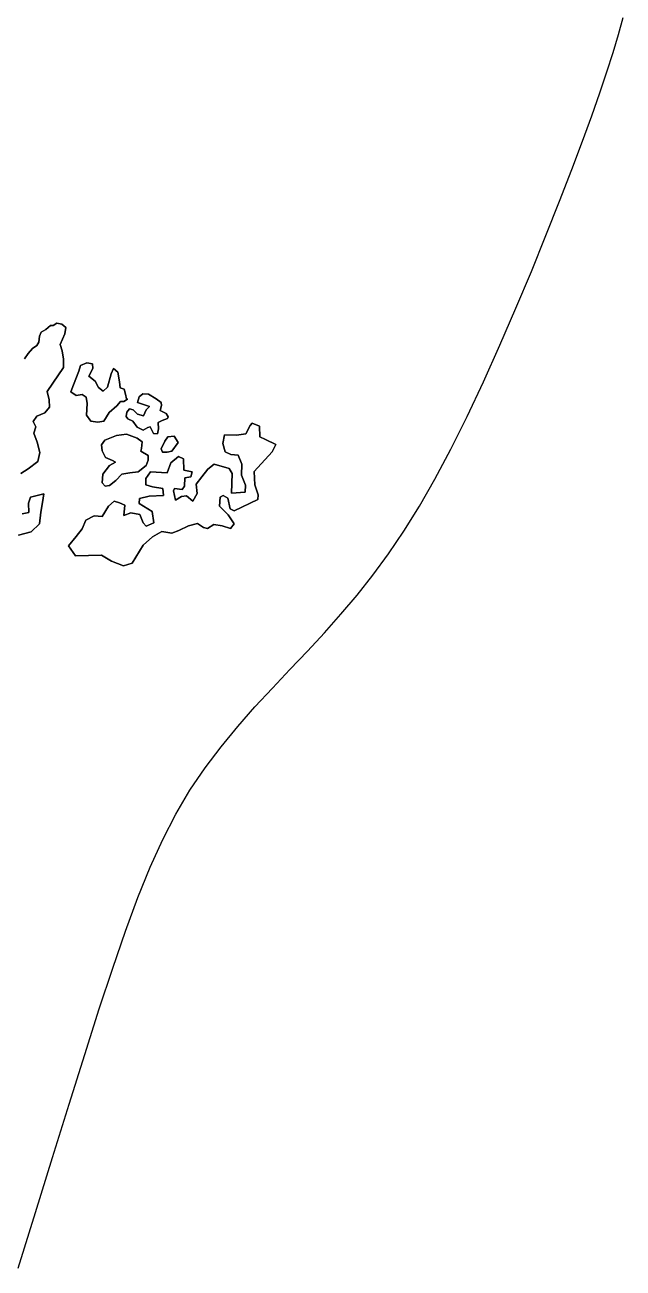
# Model space of a CAD drawing. Header units: inches. Extents: x 1273557 to 1282364, y 239587 to 246310.
# Drawn here: x 1279336 to 1279729, y 239880 to 240696 of the extents above; entities that cross this region are included whole.
import ezdxf

# ---------------------------------------------------------------- set-up
doc = ezdxf.new("R2010")
doc.units = ezdxf.units.IN
doc.header["$MEASUREMENT"] = 0
for name, color, linetype in [('GRASS', 3, 'Continuous'), ('Water_Island', 2, 'Continuous'), ('Water_Source', 133, 'Continuous')]:
    doc.layers.add(name, color=color, linetype=linetype)

msp = doc.modelspace()

# ---------------------------------------------------------------- linework, layer by layer
at = {"layer": 'GRASS'}
for points in [[(1279333.57, 240401.31), (1279338.51, 240404.38), (1279344.72, 240409.28), (1279346.03, 240415.13), (1279344.37, 240421.85), (1279342.21, 240427.8), (1279343.39, 240431.98), (1279341.75, 240435.52), (1279344, 240439.03), (1279349.4, 240441.07), (1279352.43, 240444.81), (1279352.3, 240449.6), (1279350.98, 240455.06), (1279354.69, 240460.71), (1279361.55, 240470.93), (1279361.6, 240476.38), (1279360.64, 240481.9), (1279359.48, 240485.98), (1279362.49, 240492.95), (1279363.07, 240497.19), (1279360.46, 240499.37), (1279357.23, 240500), (1279354.76, 240498.53), (1279352.97, 240498.49), (1279350.07, 240495.88), (1279346.94, 240494), (1279345.78, 240491.56), (1279345.5, 240487.55), (1279344.04, 240485.41), (1279341.21, 240483.35), (1279338.42, 240480.2), (1279336.05, 240476.69)], [(1279332.09, 240360.81), (1279340.49, 240363.12), (1279345.81, 240368.28), (1279346.78, 240375.87), (1279347.8, 240382.38), (1279348.64, 240388.06), (1279339.94, 240385.81), (1279338.7, 240381.81), (1279338.88, 240375.83), (1279334.5, 240374.85)]]:
    msp.add_lwpolyline(points, dxfattribs=at)
for points in [[(1279403.59, 240450.05), (1279403.06, 240450.36), (1279402.25, 240453.48), (1279401.51, 240456.71), (1279398.82, 240457.46), (1279398.32, 240461.53), (1279397.25, 240467.77), (1279394.46, 240470.19), (1279392.87, 240466.73), (1279390.45, 240458.02), (1279387.73, 240455.47), (1279384.52, 240457.72), (1279382.47, 240461.93), (1279378.19, 240465.2), (1279380.81, 240470.15), (1279380.66, 240473.32), (1279376.9, 240474.07), (1279372.69, 240472.2), (1279371.64, 240468.5), (1279368.2, 240459.62), (1279366.48, 240455.03), (1279369.86, 240452.48), (1279373.88, 240453.22), (1279376.44, 240451.4), (1279377.11, 240447.2), (1279376.62, 240439.61), (1279379.63, 240435.69), (1279384.05, 240434.92), (1279388.19, 240435.72), (1279391.6, 240441.31), (1279396.73, 240445.81), (1279399.09, 240448.66), (1279401.25, 240448.58)], [(1279429.94, 240437.42), (1279430.23, 240438.48), (1279429, 240440.7), (1279425, 240442.66), (1279425.99, 240445.94), (1279425.72, 240448.04), (1279422.51, 240450.4), (1279417.45, 240453.44), (1279413.68, 240453.72), (1279411.27, 240451.71), (1279410.27, 240447.89), (1279413.56, 240446.78), (1279418.09, 240445.3), (1279415.91, 240443.11), (1279414.14, 240439.11), (1279410.2, 240440.29), (1279407.3, 240443.19), (1279404.97, 240443.69), (1279403.09, 240441.5), (1279402.7, 240438.81), (1279403.94, 240437.18), (1279407.1, 240435.65), (1279409.99, 240431.73), (1279413.86, 240429.72), (1279416.99, 240431.43), (1279418.5, 240432.07), (1279420.61, 240427.62), (1279423.42, 240427.47), (1279424.05, 240430.7), (1279423.85, 240434.71), (1279426.38, 240436.18)], [(1279443.76, 240367.07), (1279449.52, 240368.44), (1279453.57, 240365.89), (1279456.25, 240365.21), (1279460.35, 240367.86), (1279465.67, 240366.97), (1279471.22, 240365.3), (1279473.58, 240368.21), (1279469.63, 240374.17), (1279464, 240379.79), (1279464.48, 240385.83), (1279466.34, 240386.89), (1279469.44, 240385.24), (1279470.92, 240378.11), (1279473.67, 240376.88), (1279489.12, 240384.27), (1279489.39, 240387.32), (1279487.3, 240393.8), (1279486.67, 240402.55), (1279498.52, 240415.48), (1279500.97, 240420.36), (1279494.3, 240423.66), (1279490.54, 240425.49), (1279490.37, 240432.31), (1279485.37, 240434.34), (1279484.09, 240432.73), (1279481.23, 240427.44), (1279475.18, 240426.54), (1279467.22, 240426.62), (1279466.14, 240421), (1279467.64, 240415.48), (1279471.4, 240413.77), (1279476.18, 240413.3), (1279478.7, 240407.53), (1279478.56, 240400.17), (1279481.19, 240393.74), (1279480.85, 240389.14), (1279471.98, 240388.33), (1279472.29, 240401.31), (1279470.41, 240404.68), (1279460.56, 240407.35), (1279456.28, 240404.11), (1279452.46, 240399.06), (1279448.7, 240394.43), (1279449.42, 240388.31), (1279446.62, 240383.26), (1279442.46, 240386.59), (1279439.17, 240386.2), (1279435.13, 240383.91), (1279433.82, 240389.97), (1279434.43, 240391.4), (1279439.57, 240390.81), (1279441.09, 240392.95), (1279441.32, 240398.45), (1279445.28, 240399.25), (1279446.03, 240402.47), (1279440.59, 240403.42), (1279440.49, 240410.9), (1279437.15, 240412.55), (1279431.97, 240408.42), (1279429.57, 240401.86), (1279418.8, 240402.44), (1279415.71, 240398.1), (1279415.72, 240393.8), (1279420.02, 240392.62), (1279426.83, 240391.47), (1279427.32, 240386.86), (1279417.86, 240386.41), (1279411.57, 240384.98), (1279411.35, 240381.57), (1279419.74, 240376.4), (1279420.92, 240368.91), (1279415.93, 240366.8), (1279413.98, 240368.98), (1279411.76, 240374.32), (1279405.91, 240375.52), (1279401.28, 240373.77), (1279401.83, 240380.53), (1279398.43, 240382.12), (1279394.85, 240383.17), (1279391.05, 240379.98), (1279387.09, 240373.19), (1279381.71, 240373.49), (1279376.29, 240370.61), (1279373.9, 240364.95), (1279369.84, 240359.9), (1279364.94, 240353.84), (1279369.42, 240347.22), (1279377.92, 240347.49), (1279386.66, 240347.64), (1279393.14, 240343.69), (1279401.01, 240340.8), (1279406.6, 240342.54), (1279413.9, 240354.38), (1279420.11, 240359.7), (1279426.13, 240363.29), (1279432.7, 240362.21), (1279437.33, 240363.9)], [(1279417.17, 240413.17), (1279412.29, 240416.03), (1279412.91, 240417.64), (1279413.25, 240422.07), (1279410.04, 240424.61), (1279403.07, 240427.25), (1279396.48, 240426.24), (1279388.67, 240423.21), (1279386.48, 240420.18), (1279386.98, 240416.1), (1279389.09, 240411.89), (1279393.8, 240409.81), (1279395.76, 240408.78), (1279391.79, 240406.66), (1279387.37, 240400.9), (1279387.07, 240395.22), (1279388.96, 240392.98), (1279391.72, 240393.37), (1279396, 240396.8), (1279399.87, 240400.95), (1279405.15, 240401.74), (1279410.72, 240402.4), (1279415.85, 240406.66), (1279417.26, 240410)], [(1279436.8, 240421.69), (1279434.29, 240425.81), (1279430.16, 240425.49), (1279428.22, 240422.58), (1279425.77, 240417.57), (1279426.53, 240415.35), (1279429.64, 240415.44), (1279432.64, 240416.07)]]:
    msp.add_lwpolyline(points, close=True, dxfattribs=at)
at = {"layer": 'Water_Island'}
for points in [[(1279336.05, 240476.69), (1279338.42, 240480.2), (1279341.21, 240483.35), (1279344.04, 240485.41), (1279345.5, 240487.55), (1279345.78, 240491.56), (1279346.94, 240494), (1279350.07, 240495.88), (1279352.97, 240498.49), (1279354.76, 240498.53), (1279357.23, 240500), (1279360.46, 240499.37), (1279363.07, 240497.19), (1279362.49, 240492.95), (1279359.48, 240485.98), (1279360.64, 240481.9), (1279361.6, 240476.38), (1279361.55, 240470.93), (1279354.69, 240460.71), (1279350.98, 240455.06), (1279352.3, 240449.6), (1279352.43, 240444.81), (1279349.4, 240441.07), (1279344, 240439.03), (1279341.75, 240435.52), (1279343.39, 240431.98), (1279342.21, 240427.8), (1279344.37, 240421.85), (1279346.03, 240415.13), (1279344.72, 240409.28), (1279338.51, 240404.38), (1279333.57, 240401.31)], [(1279334.5, 240374.85), (1279338.88, 240375.83), (1279338.7, 240381.81), (1279339.94, 240385.81), (1279348.64, 240388.06), (1279347.8, 240382.38), (1279346.78, 240375.87), (1279345.81, 240368.28), (1279340.49, 240363.12), (1279332.09, 240360.81)]]:
    msp.add_lwpolyline(points, dxfattribs=at)
for points in [[(1279397.25, 240467.77), (1279398.32, 240461.53), (1279398.82, 240457.46), (1279401.51, 240456.71), (1279402.25, 240453.48), (1279403.06, 240450.36), (1279403.59, 240450.05), (1279401.25, 240448.58), (1279399.09, 240448.66), (1279396.73, 240445.81), (1279391.6, 240441.31), (1279388.19, 240435.72), (1279384.05, 240434.92), (1279379.63, 240435.69), (1279376.62, 240439.61), (1279377.11, 240447.2), (1279376.44, 240451.4), (1279373.88, 240453.22), (1279369.86, 240452.48), (1279366.48, 240455.03), (1279368.2, 240459.62), (1279371.64, 240468.5), (1279372.69, 240472.2), (1279376.9, 240474.07), (1279380.66, 240473.32), (1279380.81, 240470.15), (1279378.19, 240465.2), (1279382.47, 240461.93), (1279384.52, 240457.72), (1279387.73, 240455.47), (1279390.45, 240458.02), (1279392.87, 240466.73), (1279394.46, 240470.19)], [(1279429.94, 240437.42), (1279426.38, 240436.18), (1279423.85, 240434.71), (1279424.05, 240430.7), (1279423.42, 240427.47), (1279420.61, 240427.62), (1279418.5, 240432.07), (1279416.99, 240431.43), (1279413.86, 240429.72), (1279409.99, 240431.73), (1279407.1, 240435.65), (1279403.94, 240437.18), (1279402.7, 240438.81), (1279403.09, 240441.5), (1279404.97, 240443.69), (1279407.3, 240443.19), (1279410.2, 240440.29), (1279414.14, 240439.11), (1279415.91, 240443.11), (1279418.09, 240445.3), (1279413.56, 240446.78), (1279410.27, 240447.89), (1279411.27, 240451.71), (1279413.68, 240453.72), (1279417.45, 240453.44), (1279422.51, 240450.4), (1279425.72, 240448.04), (1279425.99, 240445.94), (1279425, 240442.66), (1279429, 240440.7), (1279430.23, 240438.48)], [(1279485.37, 240434.34), (1279490.37, 240432.31), (1279490.54, 240425.49), (1279494.3, 240423.66), (1279500.97, 240420.36), (1279498.52, 240415.48), (1279486.67, 240402.55), (1279487.3, 240393.8), (1279489.39, 240387.32), (1279489.12, 240384.27), (1279473.67, 240376.88), (1279470.92, 240378.11), (1279469.44, 240385.24), (1279466.34, 240386.89), (1279464.48, 240385.83), (1279464, 240379.79), (1279469.63, 240374.17), (1279473.58, 240368.21), (1279471.22, 240365.3), (1279465.67, 240366.97), (1279460.35, 240367.86), (1279456.25, 240365.21), (1279453.57, 240365.89), (1279449.52, 240368.44), (1279443.76, 240367.07), (1279437.33, 240363.9), (1279432.7, 240362.21), (1279426.13, 240363.29), (1279420.11, 240359.7), (1279413.9, 240354.38), (1279406.6, 240342.54), (1279401.01, 240340.8), (1279393.14, 240343.69), (1279386.66, 240347.64), (1279377.92, 240347.49), (1279369.42, 240347.22), (1279364.94, 240353.84), (1279369.84, 240359.9), (1279373.9, 240364.95), (1279376.29, 240370.61), (1279381.71, 240373.49), (1279387.09, 240373.19), (1279391.05, 240379.98), (1279394.85, 240383.17), (1279398.43, 240382.12), (1279401.83, 240380.53), (1279401.28, 240373.77), (1279405.91, 240375.52), (1279411.76, 240374.32), (1279413.98, 240368.98), (1279415.93, 240366.8), (1279420.92, 240368.91), (1279419.74, 240376.4), (1279411.35, 240381.57), (1279411.57, 240384.98), (1279417.86, 240386.41), (1279427.32, 240386.86), (1279426.83, 240391.47), (1279420.02, 240392.62), (1279415.72, 240393.8), (1279415.71, 240398.1), (1279418.8, 240402.44), (1279429.57, 240401.86), (1279431.97, 240408.42), (1279437.15, 240412.55), (1279440.49, 240410.9), (1279440.59, 240403.42), (1279446.03, 240402.47), (1279445.28, 240399.25), (1279441.32, 240398.45), (1279441.09, 240392.95), (1279439.57, 240390.81), (1279434.43, 240391.4), (1279433.82, 240389.97), (1279435.13, 240383.91), (1279439.17, 240386.2), (1279442.46, 240386.59), (1279446.62, 240383.26), (1279449.42, 240388.31), (1279448.7, 240394.43), (1279452.46, 240399.06), (1279456.28, 240404.11), (1279460.56, 240407.35), (1279470.41, 240404.68), (1279472.29, 240401.31), (1279471.98, 240388.33), (1279480.85, 240389.14), (1279481.19, 240393.74), (1279478.56, 240400.17), (1279478.7, 240407.53), (1279476.18, 240413.3), (1279471.4, 240413.77), (1279467.64, 240415.48), (1279466.14, 240421), (1279467.22, 240426.62), (1279475.18, 240426.54), (1279481.23, 240427.44), (1279484.09, 240432.73)], [(1279410.04, 240424.61), (1279413.25, 240422.07), (1279412.91, 240417.64), (1279412.29, 240416.03), (1279417.17, 240413.17), (1279417.26, 240410), (1279415.85, 240406.66), (1279410.72, 240402.4), (1279405.15, 240401.74), (1279399.87, 240400.95), (1279396, 240396.8), (1279391.72, 240393.37), (1279388.96, 240392.98), (1279387.07, 240395.22), (1279387.37, 240400.9), (1279391.79, 240406.66), (1279395.76, 240408.78), (1279393.8, 240409.81), (1279389.09, 240411.89), (1279386.98, 240416.1), (1279386.48, 240420.18), (1279388.67, 240423.21), (1279396.48, 240426.24), (1279403.07, 240427.25)], [(1279434.29, 240425.81), (1279436.8, 240421.69), (1279432.64, 240416.07), (1279429.64, 240415.44), (1279426.53, 240415.35), (1279425.77, 240417.57), (1279428.22, 240422.58), (1279430.16, 240425.49)]]:
    msp.add_lwpolyline(points, close=True, dxfattribs=at)
at = {"layer": 'Water_Source'}
msp.add_lwpolyline([(1279331.82, 239879.73), (1279343.18, 239916.15), (1279354.41, 239952.33), (1279365.28, 239987.3), (1279375.54, 240020.06), (1279385.04, 240049.84), (1279393.89, 240076.73), (1279402.29, 240101), (1279410.45, 240122.96), (1279418.57, 240142.88), (1279426.84, 240161.07), (1279435.46, 240177.8), (1279444.64, 240193.38), (1279454.52, 240208.06), (1279465.01, 240221.99), (1279475.98, 240235.29), (1279487.27, 240248.1), (1279498.76, 240260.52), (1279510.29, 240272.7), (1279521.72, 240284.74), (1279532.92, 240296.77), (1279543.78, 240308.95), (1279554.34, 240321.47), (1279564.69, 240334.58), (1279574.89, 240348.51), (1279585.04, 240363.5), (1279595.21, 240379.79), (1279605.48, 240397.61), (1279615.94, 240417.2), (1279626.61, 240438.66), (1279637.39, 240461.59), (1279648.1, 240485.48), (1279658.6, 240509.8), (1279668.73, 240534.01), (1279678.31, 240557.59), (1279687.2, 240580.02), (1279695.23, 240600.77), (1279702.29, 240619.45), (1279708.43, 240636.19), (1279713.77, 240651.29), (1279718.39, 240665), (1279722.4, 240677.62), (1279725.9, 240689.4), (1279728.99, 240700.64)], dxfattribs=at)

doc.saveas('drawing.dxf')
